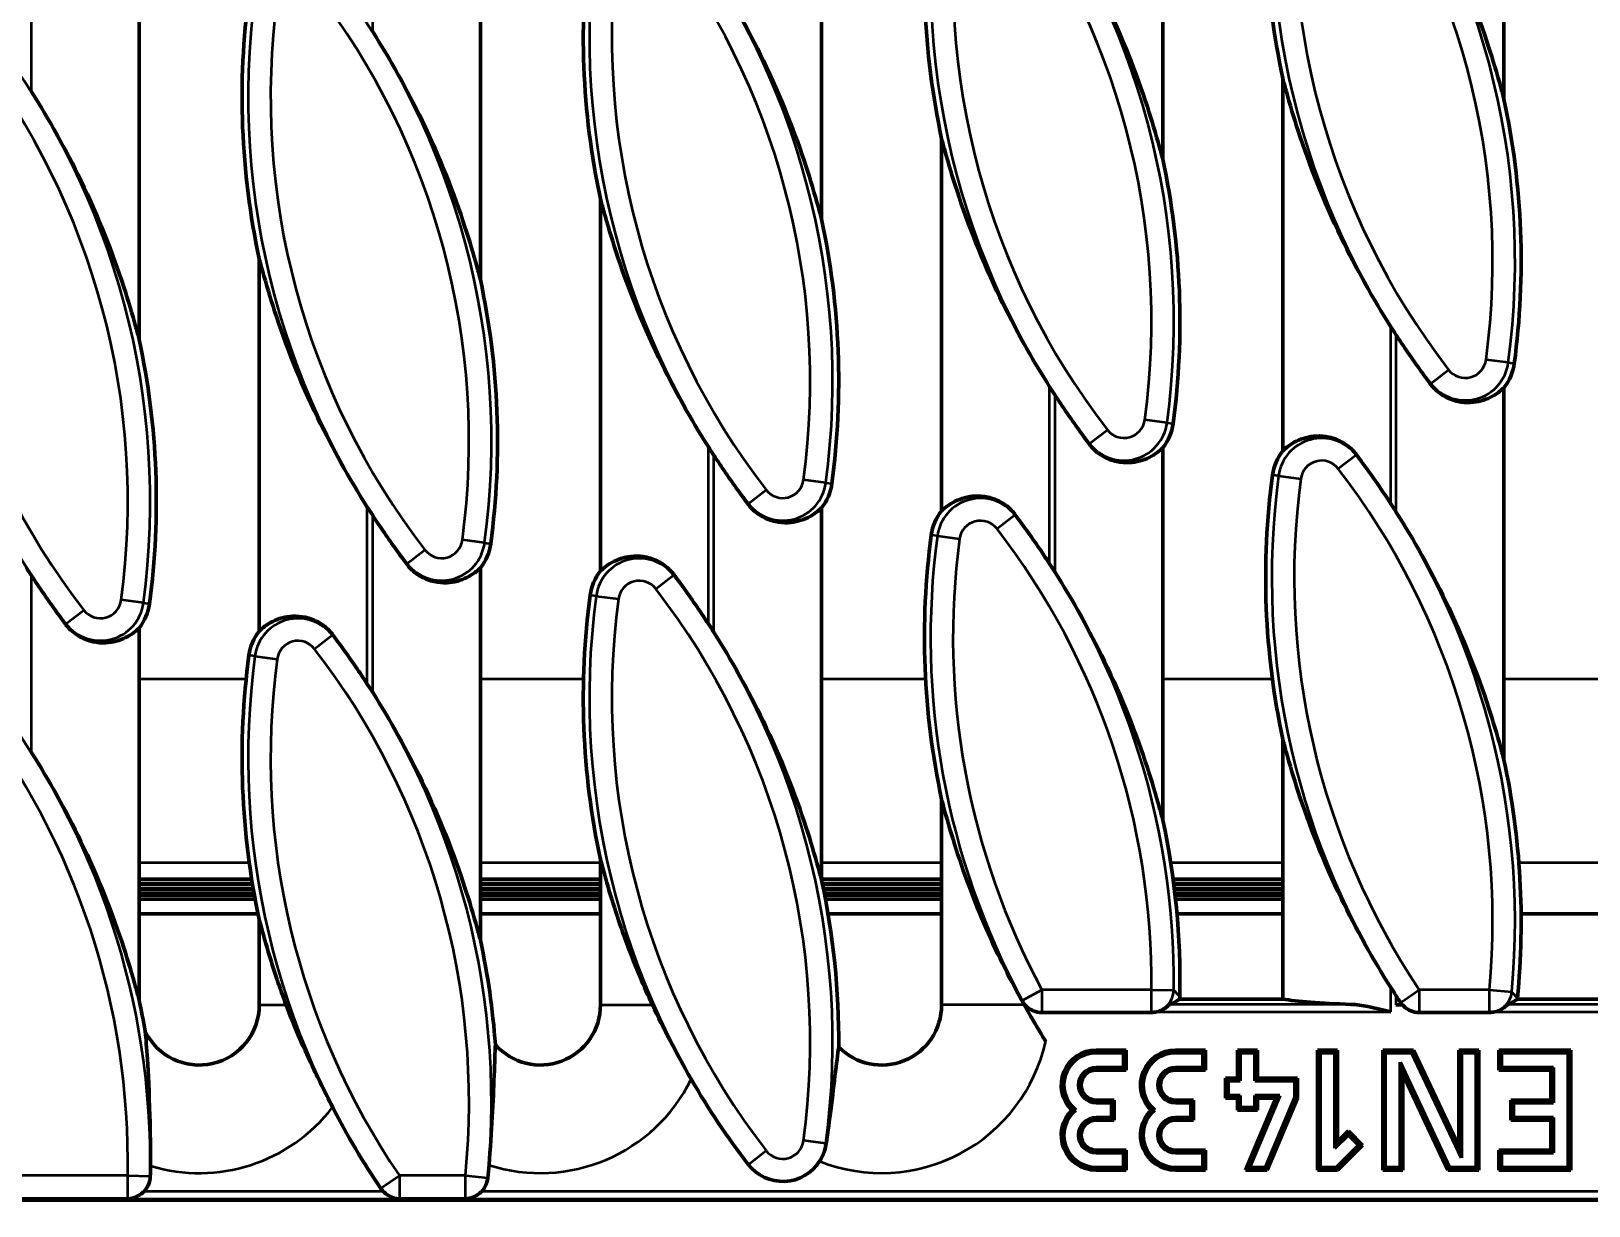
# Model space of a CAD drawing. Header units: millimetres. Extents: x 0 to 1485, y 0 to 1050.
# Drawn here: x 744.8 to 848.6, y 445.1 to 523.3 of the extents above; entities that cross this region are included whole.
import ezdxf

# ---------------------------------------------------------------- set-up
doc = ezdxf.new("R2010")
doc.units = ezdxf.units.MM
doc.header["$LTSCALE"] = 2.5
for name, color, linetype, lineweight in [('Bemaßung (ISO)', 7, 'Continuous', 25), ('Sichtbar (ISO)', 7, 'Continuous', 50), ('Sichtbar schmal (ISO)', 7, 'Continuous', 35)]:
    doc.layers.add(name, color=color, linetype=linetype, lineweight=lineweight)
doc.styles.add('TXT 3_5', font='isocpeur.ttf')
doc.dimstyles.new('Anrin Standard (DIN)', dxfattribs={"dimscale": 2.5, "dimtxt": 3.5, "dimasz": 2.5, "dimexe": 2, "dimexo": 0, "dimgap": 0.8, "dimtad": 1, "dimrnd": 1e-08, "dimtxsty": 'TXT 3_5', "dimcen": 0.09, "dimdle": 10, "dimclrd": 256, "dimclre": 256, "dimclrt": 256, "dimadec": 0, "dimazin": 2, "dimtfac": 0.714286, "dimtmove": 0, "dimatfit": 3, "dimfxl": 1, "dimtolj": 1, "dimlwd": -1, "dimlwe": -1, "dimarcsym": 0})

# ---------------------------------------------------------------- blocks, each defined once
blk = doc.blocks.new('*D26')
at = {"layer": 'Bemaßung (ISO)', "transparency": 16777216}
for p, q in [((642.4, 507.45), (642.4, 407.45)), ((1142.4, 507.45), (1142.4, 407.45)), ((648.65, 412.45), (1136.15, 412.45))]:
    blk.add_line(p, q, dxfattribs=at)
for points in [[(648.65, 413.5), (648.65, 411.41), (642.4, 412.45)], [(1136.15, 413.5), (1136.15, 411.41), (1142.4, 412.45)]]:
    blk.add_solid(points, dxfattribs=at)
at = {"layer": 'Defpoints', "color": 0, "transparency": 16777216}
for p in [(642.4, 507.45), (1142.4, 507.45), (1142.4, 412.45)]:
    blk.add_point(p, dxfattribs=at)
at = {"layer": 'Bemaßung (ISO)', "transparency": 16777216, "insert": (884.09, 423.2), "char_height": 8.75, "attachment_point": 1, "style": 'TXT 3_5'}
blk.add_mtext('\\A1;500', dxfattribs=at)

msp = doc.modelspace()

# ---------------------------------------------------------------- linework, layer by layer
at = {"layer": 'Sichtbar (ISO)'}
for p, q in [((842.95, 543.554), (842.95, 518.771)), ((820.223, 539.554), (820.223, 514.771)), ((797.496, 535.554), (797.496, 510.771)), ((774.769, 531.554), (774.769, 506.771)), ((752.041, 527.554), (752.041, 502.771)), ((828.223, 495.355), (828.223, 520.139)), ((805.496, 491.355), (805.496, 516.139)), ((782.769, 487.355), (782.769, 512.139)), ((760.041, 483.355), (760.041, 508.139)), ((842.95, 499.554), (842.95, 474.771)), ((820.223, 495.554), (820.223, 470.771)), ((797.496, 491.554), (797.496, 466.771)), ((774.769, 487.554), (774.769, 462.771)), ((752.041, 483.554), (752.041, 458.771)), ((828.223, 458.848), (828.223, 476.139)), ((805.496, 458.455), (805.496, 472.139)), ((782.769, 458.455), (782.769, 468.139)), ((752.041, 466.823), (759.539, 466.823)), ((759.584, 466.542), (752.041, 466.542)), ((752.041, 466.474), (759.596, 466.474)), ((759.643, 466.193), (752.041, 466.193)), ((752.041, 466.126), (759.655, 466.126)), ((774.769, 466.823), (782.769, 466.823)), ((782.769, 466.542), (774.769, 466.542)), ((774.769, 466.474), (782.769, 466.474)), ((782.769, 466.193), (774.769, 466.193)), ((774.769, 466.126), (782.769, 466.126)), ((797.496, 466.823), (805.496, 466.823)), ((805.496, 466.542), (797.545, 466.542)), ((797.559, 466.474), (805.496, 466.474)), ((805.496, 466.193), (797.617, 466.193)), ((797.63, 466.126), (805.496, 466.126)), ((820.912, 466.823), (828.223, 466.823)), ((828.223, 466.542), (820.949, 466.542)), ((820.957, 466.474), (828.223, 466.474)), ((828.223, 466.193), (820.992, 466.193)), ((821, 466.126), (828.223, 466.126)), ((759.705, 465.845), (752.041, 465.845)), ((752.041, 465.777), (759.717, 465.777)), ((759.769, 465.496), (752.041, 465.496)), ((782.769, 465.845), (774.769, 465.845)), ((774.769, 465.777), (782.769, 465.777)), ((782.769, 465.496), (774.769, 465.496)), ((805.496, 465.845), (797.686, 465.845)), ((797.699, 465.777), (805.496, 465.777)), ((805.496, 465.496), (797.753, 465.496)), ((828.223, 465.845), (821.033, 465.845)), ((821.041, 465.777), (828.223, 465.777)), ((828.223, 465.496), (821.072, 465.496)), ((759.961, 464.519), (752.041, 464.519)), ((760.041, 458.455), (760.041, 464.139)), ((782.769, 464.519), (774.769, 464.519)), ((805.496, 464.519), (797.927, 464.519)), ((828.223, 464.519), (821.168, 464.519)), ((850.95, 464.519), (844.093, 464.519)), ((828.223, 458.848), (821.345, 458.848)), ((850.95, 458.848), (843.835, 458.848)), ((812.169, 457.955), (819.477, 457.955)), ((835.757, 458.455), (836.192, 458.455)), ((837.307, 457.955), (841.998, 457.955)), ((815.792, 455.455), (817.792, 455.455)), ((815.792, 455.278), (817.616, 455.278)), ((817.792, 455.455), (817.616, 455.278)), ((817.616, 455.278), (817.616, 454.298)), ((817.792, 455.455), (817.792, 454.121)), ((821.072, 455.455), (823.072, 455.455)), ((821.072, 455.278), (822.896, 455.278)), ((823.072, 455.455), (822.896, 455.278)), ((822.896, 455.278), (822.896, 454.298)), ((823.072, 455.455), (823.072, 454.121)), ((825.205, 455.455), (825.382, 455.278)), ((825.205, 453.588), (825.205, 455.455)), ((825.205, 455.455), (826.539, 455.455)), ((825.382, 453.412), (825.382, 455.278)), ((825.382, 455.278), (826.362, 455.278)), ((826.539, 455.455), (826.362, 455.278)), ((826.362, 455.278), (826.362, 453.412)), ((826.539, 455.455), (826.539, 453.588)), ((830.539, 455.455), (830.715, 455.278)), ((830.539, 447.455), (830.539, 455.455)), ((830.539, 455.455), (831.872, 455.455)), ((830.715, 447.631), (830.715, 455.278)), ((830.715, 455.278), (831.696, 455.278)), ((831.872, 455.455), (831.696, 455.278)), ((831.696, 455.278), (831.696, 448.915)), ((831.872, 455.455), (831.872, 449.34)), ((834.872, 455.455), (835.048, 455.278)), ((834.872, 447.455), (834.872, 455.455)), ((834.872, 455.455), (836.925, 455.455)), ((835.048, 447.631), (835.048, 455.278)), ((835.048, 455.278), (836.814, 455.278)), ((839.33, 447.631), (836.029, 454.643)), ((836.205, 453.855), (836.029, 454.643)), ((836.029, 454.643), (836.029, 447.631)), ((836.925, 455.455), (836.814, 455.278)), ((836.814, 455.278), (840.115, 448.266)), ((836.925, 455.455), (839.938, 449.055)), ((839.938, 455.455), (840.115, 455.278)), ((839.938, 449.055), (839.938, 455.455)), ((839.938, 455.455), (841.272, 455.455)), ((840.115, 448.266), (840.115, 455.278)), ((840.115, 455.278), (841.095, 455.278)), ((841.272, 455.455), (841.095, 455.278)), ((841.095, 455.278), (841.095, 447.631)), ((841.272, 455.455), (841.272, 447.455)), ((842.605, 455.455), (842.781, 455.278)), ((842.605, 454.121), (842.605, 455.455)), ((842.605, 455.455), (847.405, 455.455)), ((842.781, 454.298), (842.781, 455.278)), ((842.781, 455.278), (847.229, 455.278)), ((847.405, 455.455), (847.229, 455.278)), ((847.229, 455.278), (847.229, 447.631)), ((847.405, 455.455), (847.405, 447.455)), ((817.616, 454.298), (815.792, 454.298)), ((817.792, 454.121), (815.792, 454.121)), ((817.792, 454.121), (817.616, 454.298)), ((822.896, 454.298), (821.072, 454.298)), ((823.072, 454.121), (821.072, 454.121)), ((823.072, 454.121), (822.896, 454.298)), ((824.405, 453.588), (824.582, 453.412)), ((824.405, 452.255), (824.405, 453.588)), ((824.405, 453.588), (825.205, 453.588)), ((825.205, 453.588), (825.382, 453.412)), ((826.539, 453.588), (826.362, 453.412)), ((826.539, 453.588), (829.205, 453.588)), ((829.205, 453.588), (829.029, 453.412)), ((829.205, 453.588), (829.205, 452.255)), ((839.218, 447.455), (836.205, 453.855)), ((836.205, 453.855), (836.205, 447.455)), ((842.605, 454.121), (842.781, 454.298)), ((846.072, 454.121), (842.605, 454.121)), ((846.248, 454.298), (842.781, 454.298)), ((846.072, 454.121), (846.248, 454.298)), ((846.072, 452.121), (846.072, 454.121)), ((846.248, 451.945), (846.248, 454.298)), ((824.405, 452.255), (824.582, 452.431)), ((824.582, 452.431), (824.582, 453.412)), ((824.582, 453.412), (825.382, 453.412)), ((825.382, 452.431), (824.582, 452.431)), ((825.205, 452.255), (825.382, 452.431)), ((825.382, 451.631), (825.382, 452.431)), ((826.004, 447.631), (828.024, 452.431)), ((826.362, 453.412), (829.029, 453.412)), ((828.024, 452.431), (826.362, 452.431)), ((826.539, 452.255), (826.362, 452.431)), ((826.362, 452.431), (826.362, 451.631)), ((827.759, 452.255), (828.024, 452.431)), ((829.029, 453.412), (829.029, 452.29)), ((814.159, 451.455), (814.423, 451.455)), ((815.792, 452.121), (816.992, 452.121)), ((815.792, 451.945), (816.816, 451.945)), ((816.992, 452.121), (816.816, 451.945)), ((816.816, 451.945), (816.816, 450.964)), ((816.992, 452.121), (816.992, 450.788)), ((819.439, 451.455), (819.703, 451.455)), ((821.072, 452.121), (822.272, 452.121)), ((821.072, 451.945), (822.096, 451.945)), ((822.272, 452.121), (822.096, 451.945)), ((822.096, 451.945), (822.096, 450.964)), ((822.272, 452.121), (822.272, 450.788)), ((825.205, 452.255), (824.405, 452.255)), ((825.205, 451.455), (825.205, 452.255)), ((825.205, 451.455), (825.382, 451.631)), ((826.539, 451.455), (825.205, 451.455)), ((826.362, 451.631), (825.382, 451.631)), ((825.739, 447.455), (827.759, 452.255)), ((826.539, 451.455), (826.362, 451.631)), ((827.759, 452.255), (826.539, 452.255)), ((826.539, 452.255), (826.539, 451.455)), ((829.029, 452.29), (827.068, 447.631)), ((829.205, 452.255), (827.185, 447.455)), ((829.205, 452.255), (829.029, 452.29)), ((843.405, 452.121), (843.581, 451.945)), ((843.405, 450.788), (843.405, 452.121)), ((843.405, 452.121), (846.072, 452.121)), ((843.581, 450.964), (843.581, 451.945)), ((843.581, 451.945), (846.248, 451.945)), ((846.072, 452.121), (846.248, 451.945)), ((816.816, 450.964), (815.792, 450.964)), ((816.992, 450.788), (815.792, 450.788)), ((816.992, 450.788), (816.816, 450.964)), ((822.096, 450.964), (821.072, 450.964)), ((822.272, 450.788), (821.072, 450.788)), ((822.272, 450.788), (822.096, 450.964)), ((843.405, 450.788), (843.581, 450.964)), ((846.072, 450.788), (843.405, 450.788)), ((846.248, 450.964), (843.581, 450.964)), ((846.072, 450.788), (846.248, 450.964)), ((846.072, 448.788), (846.072, 450.788)), ((846.248, 448.612), (846.248, 450.964)), ((831.696, 448.915), (832.596, 449.815)), ((831.872, 449.34), (831.696, 448.915)), ((831.872, 449.34), (832.596, 450.064)), ((832.596, 450.064), (832.596, 449.815)), ((832.596, 450.064), (833.539, 449.121)), ((832.596, 449.815), (833.289, 449.121)), ((815.792, 448.788), (817.792, 448.788)), ((815.792, 448.612), (817.616, 448.612)), ((817.792, 448.788), (817.616, 448.612)), ((817.616, 448.612), (817.616, 447.631)), ((817.792, 448.788), (817.792, 447.455)), ((821.072, 448.788), (823.072, 448.788)), ((821.072, 448.612), (822.896, 448.612)), ((823.072, 448.788), (822.896, 448.612)), ((822.896, 448.612), (822.896, 447.631)), ((823.072, 448.788), (823.072, 447.455)), ((833.289, 449.121), (831.799, 447.631)), ((833.539, 449.121), (831.872, 447.455)), ((833.539, 449.121), (833.289, 449.121)), ((839.938, 449.055), (840.115, 448.266)), ((842.605, 448.788), (842.781, 448.612)), ((842.605, 447.455), (842.605, 448.788)), ((842.605, 448.788), (846.072, 448.788)), ((842.781, 447.631), (842.781, 448.612)), ((842.781, 448.612), (846.248, 448.612)), ((846.072, 448.788), (846.248, 448.612)), ((817.616, 447.631), (815.792, 447.631)), ((817.792, 447.455), (815.792, 447.455)), ((817.792, 447.455), (817.616, 447.631)), ((822.896, 447.631), (821.072, 447.631)), ((823.072, 447.455), (821.072, 447.455)), ((823.072, 447.455), (822.896, 447.631)), ((825.739, 447.455), (826.004, 447.631)), ((827.185, 447.455), (825.739, 447.455)), ((827.068, 447.631), (826.004, 447.631)), ((827.185, 447.455), (827.068, 447.631)), ((830.539, 447.455), (830.715, 447.631)), ((831.872, 447.455), (830.539, 447.455)), ((831.799, 447.631), (830.715, 447.631)), ((831.872, 447.455), (831.799, 447.631)), ((834.872, 447.455), (835.048, 447.631)), ((836.205, 447.455), (834.872, 447.455)), ((836.029, 447.631), (835.048, 447.631)), ((836.205, 447.455), (836.029, 447.631)), ((839.218, 447.455), (839.33, 447.631)), ((841.272, 447.455), (839.218, 447.455)), ((841.095, 447.631), (839.33, 447.631)), ((841.272, 447.455), (841.095, 447.631)), ((842.605, 447.455), (842.781, 447.631)), ((847.405, 447.455), (842.605, 447.455)), ((847.229, 447.631), (842.781, 447.631)), ((847.405, 447.455), (847.229, 447.631)), ((393.166, 445.455), (891.644, 445.455))]:
    msp.add_line(p, q, dxfattribs=at)
for centre, radius, start, end in [((878.354, 530.914), 51.275, 172.3504, 192.13108), ((855.626, 526.914), 51.275, 172.3504, 192.13108), ((832.899, 522.914), 51.275, 172.3504, 192.13108), ((810.172, 518.914), 51.275, 172.3504, 192.13108), ((792.82, 507.995), 51.275, 352.3504, 12.13108), ((770.093, 503.995), 51.275, 352.3504, 12.13108), ((747.365, 499.995), 51.275, 352.3504, 12.13108), ((724.638, 495.995), 51.275, 352.3504, 12.13108), ((878.354, 530.914), 50.882, 212.45081, 213.15705), ((701.911, 491.995), 51.275, 352.3504, 12.13108), ((840.369, 501.609), 3.3, 321.48132, 352.3504), ((855.626, 526.914), 50.882, 212.45081, 213.15705), ((817.641, 497.609), 3.3, 321.48132, 352.3504), ((832.899, 522.914), 50.882, 212.45081, 213.15705), ((830.805, 493.3), 3.3, 141.48132, 172.3504), ((794.914, 493.609), 3.3, 321.48132, 352.3504), ((878.354, 486.914), 51.275, 172.3504, 192.13108), ((792.82, 463.995), 50.882, 32.45081, 33.15705), ((810.172, 518.914), 50.882, 212.45081, 213.15705), ((808.078, 489.3), 3.3, 141.48132, 172.3504), ((855.626, 482.914), 51.275, 172.3504, 192.13108), ((772.187, 489.609), 3.3, 321.48132, 352.3504), ((770.093, 459.995), 50.882, 32.45081, 33.15705), ((787.444, 514.914), 50.882, 212.45081, 213.15705), ((785.351, 485.3), 3.3, 141.48132, 172.3504), ((832.899, 478.914), 51.275, 172.3504, 192.13108), ((749.459, 485.609), 3.3, 321.48132, 352.3504), ((747.365, 455.995), 50.882, 32.45081, 33.15705), ((762.623, 481.3), 3.3, 141.48132, 172.3504), ((810.172, 474.914), 51.275, 172.3504, 192.13108), ((724.638, 451.995), 50.882, 32.45081, 33.15705), ((792.82, 463.995), 51.275, 354.30482, 12.13108), ((770.093, 459.995), 51.275, 358.91794, 12.13108), ((747.365, 455.995), 51.275, 359.61881, 12.13108), ((724.638, 451.995), 51.275, 4.26111, 12.13108), ((701.911, 447.995), 51.275, 9.79087, 12.13108), ((855.626, 482.914), 50.882, 208.36726, 211.89036), ((878.354, 486.914), 50.882, 212.45081, 213.15705), ((756.041, 458.455), 4, 205.78225, 0), ((778.769, 458.455), 4, 221.48052, 0), ((801.496, 458.455), 4, 224.43618, 0), ((815.792, 453.121), 2.333, 90, 225.58469), ((815.792, 453.121), 2.157, 90, 230.59479), ((821.072, 453.121), 2.333, 90, 225.58469), ((821.072, 453.121), 2.157, 90, 230.59479), ((832.899, 478.914), 50.882, 209.94981, 217.6496), ((815.792, 453.121), 1.176, 90, 270), ((815.792, 453.121), 1, 90, 270), ((821.072, 453.121), 1.176, 90, 270), ((821.072, 453.121), 1, 90, 270), ((810.172, 474.914), 50.882, 207.21708, 214.30378), ((815.792, 449.788), 2.333, 134.41531, 270), ((815.792, 449.788), 2.157, 129.40521, 270), ((821.072, 449.788), 2.333, 134.41531, 270), ((821.072, 449.788), 2.157, 129.40521, 270), ((815.792, 449.788), 1.176, 90, 270), ((815.792, 449.788), 1, 90, 270), ((821.072, 449.788), 1.176, 90, 270), ((821.072, 449.788), 1, 90, 270), ((701.911, 447.995), 50.882, 358.93825, 359.71573), ((724.638, 451.995), 50.882, 354.28834, 355.2669), ((794.914, 449.609), 2.906, 217.6496, 327.56378)]:
    msp.add_arc(centre, radius, start, end, dxfattribs=at)
msp.add_ellipse((835.417, 459.155), major_axis=(-8, 0), ratio=0.0874887, start_param=0.4528166, end_param=1.2313742, dxfattribs=at)
for points, knots in [([(835.757, 535.297), (836.937, 533.442), (838.078, 531.411), (840.236, 526.941), (841.2, 524.486), (842.206, 521.402), (842.487, 520.469), (842.812, 519.292), (842.882, 519.029), (842.95, 518.771)], [5.6103516, 5.6103516, 5.6103516, 5.6103516, 6.2568517, 6.2568517, 7.0090993, 7.0090993, 7.2966076, 7.2966076, 7.3803187, 7.3803187, 7.3803187, 7.3803187]), ([(813.029, 531.297), (814.209, 529.442), (815.351, 527.411), (817.509, 522.941), (818.472, 520.486), (819.479, 517.402), (819.76, 516.469), (820.084, 515.292), (820.155, 515.029), (820.223, 514.771)], [5.6103516, 5.6103516, 5.6103516, 5.6103516, 6.2568517, 6.2568517, 7.0090993, 7.0090993, 7.2966076, 7.2966076, 7.3803187, 7.3803187, 7.3803187, 7.3803187]), ([(790.302, 527.297), (791.482, 525.442), (792.624, 523.411), (794.782, 518.941), (795.745, 516.486), (796.752, 513.402), (797.032, 512.469), (797.357, 511.292), (797.428, 511.029), (797.496, 510.771)], [5.6103516, 5.6103516, 5.6103516, 5.6103516, 6.2568517, 6.2568517, 7.0090993, 7.0090993, 7.2966076, 7.2966076, 7.3803187, 7.3803187, 7.3803187, 7.3803187]), ([(767.575, 523.297), (768.755, 521.442), (769.896, 519.411), (772.054, 514.941), (773.018, 512.486), (774.024, 509.402), (774.305, 508.469), (774.63, 507.292), (774.701, 507.029), (774.769, 506.771)], [5.6103516, 5.6103516, 5.6103516, 5.6103516, 6.2568517, 6.2568517, 7.0090993, 7.0090993, 7.2966076, 7.2966076, 7.3803187, 7.3803187, 7.3803187, 7.3803187]), ([(835.417, 503.612), (834.237, 505.468), (833.095, 507.499), (830.938, 511.969), (829.974, 514.424), (828.967, 517.507), (828.687, 518.441), (828.362, 519.617), (828.291, 519.88), (828.223, 520.139)], [5.6103516, 5.6103516, 5.6103516, 5.6103516, 6.2568517, 6.2568517, 7.0090993, 7.0090993, 7.2966076, 7.2966076, 7.3803187, 7.3803187, 7.3803187, 7.3803187]), ([(744.848, 519.297), (746.028, 517.442), (747.169, 515.411), (749.327, 510.941), (750.291, 508.486), (751.297, 505.402), (751.578, 504.469), (751.902, 503.292), (751.973, 503.029), (752.041, 502.771)], [5.6103516, 5.6103516, 5.6103516, 5.6103516, 6.2568517, 6.2568517, 7.0090993, 7.0090993, 7.2966076, 7.2966076, 7.3803187, 7.3803187, 7.3803187, 7.3803187]), ([(812.69, 499.612), (811.51, 501.468), (810.368, 503.499), (808.21, 507.969), (807.247, 510.424), (806.24, 513.507), (805.959, 514.441), (805.635, 515.617), (805.564, 515.88), (805.496, 516.139)], [5.6103516, 5.6103516, 5.6103516, 5.6103516, 6.2568517, 6.2568517, 7.0090993, 7.0090993, 7.2966076, 7.2966076, 7.3803187, 7.3803187, 7.3803187, 7.3803187]), ([(789.962, 495.612), (788.782, 497.468), (787.641, 499.499), (785.483, 503.969), (784.519, 506.424), (783.513, 509.507), (783.232, 510.441), (782.908, 511.617), (782.837, 511.88), (782.769, 512.139)], [5.6103516, 5.6103516, 5.6103516, 5.6103516, 6.2568517, 6.2568517, 7.0090993, 7.0090993, 7.2966076, 7.2966076, 7.3803187, 7.3803187, 7.3803187, 7.3803187]), ([(767.235, 491.612), (766.055, 493.468), (764.914, 495.499), (762.756, 499.969), (761.792, 502.424), (760.786, 505.507), (760.505, 506.441), (760.18, 507.617), (760.109, 507.88), (760.041, 508.139)], [5.6103516, 5.6103516, 5.6103516, 5.6103516, 6.2568517, 6.2568517, 7.0090993, 7.0090993, 7.2966076, 7.2966076, 7.3803187, 7.3803187, 7.3803187, 7.3803187]), ([(838.044, 499.816), (837.815, 500.123), (837.59, 500.43), (836.825, 501.492), (836.284, 502.278), (835.757, 503.085)], [1.26948341, 1.26948341, 1.26948341, 1.26948341, 1.38189288, 1.38189288, 1.66495593, 1.66495593, 1.66495593, 1.66495593]), ([(815.317, 495.816), (815.088, 496.123), (814.863, 496.43), (814.098, 497.492), (813.557, 498.278), (813.029, 499.085)], [1.26948341, 1.26948341, 1.26948341, 1.26948341, 1.38189288, 1.38189288, 1.66495593, 1.66495593, 1.66495593, 1.66495593]), ([(842.95, 499.554), (842.838, 499.445), (842.714, 499.339), (842.257, 499.002), (841.874, 498.802), (840.98, 498.562), (840.471, 498.514), (839.575, 498.709), (839.241, 498.832), (838.619, 499.204), (838.333, 499.454), (838.088, 499.758), (838.066, 499.787), (838.044, 499.816)], [1.26254133, 1.26254133, 1.26254133, 1.26254133, 1.35158407, 1.35158407, 1.56210439, 1.56210439, 1.77262471, 1.77262471, 1.88114821, 1.88114821, 1.9896717, 1.9896717, 2.0005996, 2.0005996, 2.0005996, 2.0005996]), ([(828.223, 495.355), (828.336, 495.464), (828.46, 495.571), (828.916, 495.907), (829.299, 496.107), (830.194, 496.347), (830.703, 496.396), (831.599, 496.2), (831.933, 496.077), (832.554, 495.706), (832.84, 495.456), (833.085, 495.151), (833.108, 495.123), (833.129, 495.093)], [1.26254133, 1.26254133, 1.26254133, 1.26254133, 1.35158407, 1.35158407, 1.56210439, 1.56210439, 1.77262471, 1.77262471, 1.88114821, 1.88114821, 1.9896717, 1.9896717, 2.0005996, 2.0005996, 2.0005996, 2.0005996]), ([(792.59, 491.816), (792.36, 492.123), (792.136, 492.43), (791.371, 493.492), (790.83, 494.278), (790.302, 495.085)], [1.26948341, 1.26948341, 1.26948341, 1.26948341, 1.38189288, 1.38189288, 1.66495593, 1.66495593, 1.66495593, 1.66495593]), ([(820.223, 495.554), (820.111, 495.445), (819.987, 495.339), (819.53, 495.002), (819.147, 494.802), (818.253, 494.562), (817.744, 494.514), (816.848, 494.709), (816.513, 494.832), (815.892, 495.204), (815.606, 495.454), (815.361, 495.758), (815.339, 495.787), (815.317, 495.816)], [1.26254133, 1.26254133, 1.26254133, 1.26254133, 1.35158407, 1.35158407, 1.56210439, 1.56210439, 1.77262471, 1.77262471, 1.88114821, 1.88114821, 1.9896717, 1.9896717, 2.0005996, 2.0005996, 2.0005996, 2.0005996]), ([(833.129, 495.093), (833.404, 494.725), (833.673, 494.357), (834.435, 493.292), (834.932, 492.567), (835.417, 491.824)], [1.26984556, 1.26984556, 1.26984556, 1.26984556, 1.40395852, 1.40395852, 1.66501418, 1.66501418, 1.66501418, 1.66501418]), ([(797.496, 491.554), (797.383, 491.445), (797.259, 491.339), (796.803, 491.002), (796.42, 490.802), (795.525, 490.562), (795.016, 490.514), (794.121, 490.709), (793.786, 490.832), (793.165, 491.204), (792.879, 491.454), (792.634, 491.758), (792.612, 491.787), (792.59, 491.816)], [1.26254133, 1.26254133, 1.26254133, 1.26254133, 1.35158407, 1.35158407, 1.56210439, 1.56210439, 1.77262471, 1.77262471, 1.88114821, 1.88114821, 1.9896717, 1.9896717, 2.0005996, 2.0005996, 2.0005996, 2.0005996]), ([(805.496, 491.355), (805.608, 491.464), (805.732, 491.571), (806.189, 491.907), (806.572, 492.107), (807.466, 492.347), (807.975, 492.396), (808.871, 492.2), (809.206, 492.077), (809.827, 491.706), (810.113, 491.456), (810.358, 491.151), (810.38, 491.123), (810.402, 491.093)], [1.26254133, 1.26254133, 1.26254133, 1.26254133, 1.35158407, 1.35158407, 1.56210439, 1.56210439, 1.77262471, 1.77262471, 1.88114821, 1.88114821, 1.9896717, 1.9896717, 2.0005996, 2.0005996, 2.0005996, 2.0005996]), ([(769.862, 487.816), (769.633, 488.123), (769.408, 488.43), (768.643, 489.492), (768.102, 490.278), (767.575, 491.085)], [1.26948341, 1.26948341, 1.26948341, 1.26948341, 1.38189288, 1.38189288, 1.66495593, 1.66495593, 1.66495593, 1.66495593]), ([(810.402, 491.093), (810.999, 490.294), (811.579, 489.478), (812.306, 488.407), (812.498, 488.118), (812.69, 487.824)], [1.27448474, 1.27448474, 1.27448474, 1.27448474, 1.56019182, 1.56019182, 1.66317732, 1.66317732, 1.66317732, 1.66317732]), ([(835.757, 491.297), (836.937, 489.442), (838.078, 487.411), (840.236, 482.941), (841.2, 480.486), (842.206, 477.402), (842.487, 476.469), (842.812, 475.292), (842.882, 475.029), (842.95, 474.771)], [5.6103516, 5.6103516, 5.6103516, 5.6103516, 6.2568517, 6.2568517, 7.0090993, 7.0090993, 7.2966076, 7.2966076, 7.3803187, 7.3803187, 7.3803187, 7.3803187]), ([(774.769, 487.554), (774.656, 487.445), (774.532, 487.339), (774.076, 487.002), (773.693, 486.802), (772.798, 486.562), (772.289, 486.514), (771.393, 486.709), (771.059, 486.832), (770.437, 487.204), (770.151, 487.454), (769.906, 487.758), (769.884, 487.787), (769.862, 487.816)], [1.26254133, 1.26254133, 1.26254133, 1.26254133, 1.35158407, 1.35158407, 1.56210439, 1.56210439, 1.77262471, 1.77262471, 1.88114821, 1.88114821, 1.9896717, 1.9896717, 2.0005996, 2.0005996, 2.0005996, 2.0005996]), ([(782.769, 487.355), (782.881, 487.464), (783.005, 487.571), (783.462, 487.907), (783.845, 488.107), (784.739, 488.347), (785.248, 488.396), (786.144, 488.2), (786.478, 488.077), (787.1, 487.706), (787.386, 487.456), (787.631, 487.151), (787.653, 487.123), (787.675, 487.093)], [1.26254133, 1.26254133, 1.26254133, 1.26254133, 1.35158407, 1.35158407, 1.56210439, 1.56210439, 1.77262471, 1.77262471, 1.88114821, 1.88114821, 1.9896717, 1.9896717, 2.0005996, 2.0005996, 2.0005996, 2.0005996]), ([(747.135, 483.816), (746.906, 484.123), (746.681, 484.43), (745.916, 485.492), (745.375, 486.278), (744.848, 487.085)], [1.26948341, 1.26948341, 1.26948341, 1.26948341, 1.38189288, 1.38189288, 1.66495593, 1.66495593, 1.66495593, 1.66495593]), ([(787.675, 487.093), (788.272, 486.294), (788.852, 485.478), (789.578, 484.407), (789.771, 484.118), (789.962, 483.824)], [1.27448474, 1.27448474, 1.27448474, 1.27448474, 1.56019182, 1.56019182, 1.66317732, 1.66317732, 1.66317732, 1.66317732]), ([(813.029, 487.297), (814.209, 485.442), (815.351, 483.411), (817.509, 478.941), (818.472, 476.486), (819.479, 473.402), (819.76, 472.469), (820.084, 471.292), (820.155, 471.029), (820.223, 470.771)], [5.6103516, 5.6103516, 5.6103516, 5.6103516, 6.2568517, 6.2568517, 7.0090993, 7.0090993, 7.2966076, 7.2966076, 7.3803187, 7.3803187, 7.3803187, 7.3803187]), ([(752.041, 483.554), (751.929, 483.445), (751.805, 483.339), (751.348, 483.002), (750.965, 482.802), (750.071, 482.562), (749.562, 482.514), (748.666, 482.709), (748.332, 482.832), (747.71, 483.204), (747.424, 483.454), (747.179, 483.758), (747.157, 483.787), (747.135, 483.816)], [1.26254133, 1.26254133, 1.26254133, 1.26254133, 1.35158407, 1.35158407, 1.56210439, 1.56210439, 1.77262471, 1.77262471, 1.88114821, 1.88114821, 1.9896717, 1.9896717, 2.0005996, 2.0005996, 2.0005996, 2.0005996]), ([(760.041, 483.355), (760.154, 483.464), (760.278, 483.571), (760.734, 483.907), (761.117, 484.107), (762.012, 484.347), (762.521, 484.396), (763.417, 484.2), (763.751, 484.077), (764.373, 483.706), (764.659, 483.456), (764.904, 483.151), (764.926, 483.123), (764.948, 483.093)], [1.26254133, 1.26254133, 1.26254133, 1.26254133, 1.35158407, 1.35158407, 1.56210439, 1.56210439, 1.77262471, 1.77262471, 1.88114821, 1.88114821, 1.9896717, 1.9896717, 2.0005996, 2.0005996, 2.0005996, 2.0005996]), ([(764.948, 483.093), (765.545, 482.294), (766.125, 481.478), (766.851, 480.407), (767.043, 480.118), (767.235, 479.824)], [1.27448474, 1.27448474, 1.27448474, 1.27448474, 1.56019182, 1.56019182, 1.66317732, 1.66317732, 1.66317732, 1.66317732]), ([(790.302, 483.297), (791.482, 481.442), (792.624, 479.411), (794.782, 474.941), (795.745, 472.486), (796.752, 469.402), (797.032, 468.469), (797.357, 467.292), (797.428, 467.029), (797.496, 466.771)], [5.6103516, 5.6103516, 5.6103516, 5.6103516, 6.2568517, 6.2568517, 7.0090993, 7.0090993, 7.2966076, 7.2966076, 7.3803187, 7.3803187, 7.3803187, 7.3803187]), ([(767.575, 479.297), (768.755, 477.442), (769.896, 475.411), (772.054, 470.941), (773.018, 468.486), (774.024, 465.402), (774.305, 464.469), (774.63, 463.292), (774.701, 463.029), (774.769, 462.771)], [5.6103516, 5.6103516, 5.6103516, 5.6103516, 6.2568517, 6.2568517, 7.0090993, 7.0090993, 7.2966076, 7.2966076, 7.3803187, 7.3803187, 7.3803187, 7.3803187]), ([(744.848, 475.297), (746.028, 473.442), (747.169, 471.411), (749.327, 466.941), (750.291, 464.486), (751.297, 461.402), (751.578, 460.469), (751.902, 459.292), (751.973, 459.029), (752.041, 458.771)], [5.6103516, 5.6103516, 5.6103516, 5.6103516, 6.2568517, 6.2568517, 7.0090993, 7.0090993, 7.2966076, 7.2966076, 7.3803187, 7.3803187, 7.3803187, 7.3803187]), ([(835.417, 459.612), (834.237, 461.468), (833.095, 463.499), (830.938, 467.969), (829.974, 470.424), (828.967, 473.507), (828.687, 474.441), (828.362, 475.617), (828.291, 475.88), (828.223, 476.139)], [5.6103516, 5.6103516, 5.6103516, 5.6103516, 6.2568517, 6.2568517, 7.0090993, 7.0090993, 7.2966076, 7.2966076, 7.3803187, 7.3803187, 7.3803187, 7.3803187]), ([(810.991, 458.455), (810.529, 459.279), (810.097, 460.098), (808.852, 462.594), (808.027, 464.474), (806.619, 468.237), (806.036, 470.124), (805.558, 471.904), (805.527, 472.02), (805.496, 472.139)], [1.1995862, 1.1995862, 1.1995862, 1.1995862, 1.4712236, 1.4712236, 2.0498175, 2.0498175, 2.6284114, 2.6284114, 2.6680591, 2.6680591, 2.6680591, 2.6680591]), ([(786.223, 458.455), (785.931, 459.088), (785.657, 459.712), (784.834, 461.678), (784.274, 463.175), (783.547, 465.402), (783.323, 466.14), (782.995, 467.294), (782.878, 467.724), (782.769, 468.139)], [1.1023197, 1.1023197, 1.1023197, 1.1023197, 1.3067443, 1.3067443, 1.7644454, 1.7644454, 1.993296, 1.993296, 2.134279, 2.134279, 2.134279, 2.134279]), ([(761.832, 458.455), (761.413, 459.58), (761.044, 460.683), (760.506, 462.445), (760.283, 463.229), (760.068, 464.039), (760.054, 464.089), (760.041, 464.139)], [1.06682695, 1.06682695, 1.06682695, 1.06682695, 1.4210764, 1.4210764, 1.66411273, 1.66411273, 1.68009922, 1.68009922, 1.68009922, 1.68009922]), ([(812.169, 457.955), (811.974, 457.955), (811.781, 457.993), (811.443, 458.132), (811.297, 458.224), (811.042, 458.453), (810.936, 458.588), (810.854, 458.739)], [0, 0, 0, 0, 0.05849596, 0.05849596, 0.10983155, 0.10983155, 0.16120072, 0.16120072, 0.16120072, 0.16120072]), ([(821.345, 458.848), (821.263, 458.784), (821.164, 458.719), (820.951, 458.603), (820.835, 458.548), (820.7, 458.495)], [0.10079634, 0.10079634, 0.10079634, 0.10079634, 0.32227481, 0.32227481, 0.50529439, 0.50529439, 0.50529439, 0.50529439]), ([(843.835, 458.848), (843.743, 458.77), (843.624, 458.691), (843.402, 458.575), (843.315, 458.535), (843.217, 458.495)], [0.03323691, 0.03323691, 0.03323691, 0.03323691, 0.30153158, 0.30153158, 0.43816029, 0.43816029, 0.43816029, 0.43816029]), ([(764.924, 451.643), (764.381, 452.698), (763.92, 453.646), (763.232, 455.111), (762.94, 455.755), (762.333, 457.165), (762.067, 457.821), (761.832, 458.455)], [-0.64931625, -0.64931625, -0.64931625, -0.64931625, -0.42027942, -0.42027942, -0.21300095, -0.21300095, 0, 0, 0, 0]), ([(788.812, 453.512), (788.295, 454.41), (787.831, 455.254), (786.984, 456.867), (786.585, 457.672), (786.223, 458.455)], [-0.50153279, -0.50153279, -0.50153279, -0.50153279, -0.26505984, -0.26505984, 0, 0, 0, 0]), ([(819.829, 457.997), (819.96, 458.028), (820.079, 458.075), (820.28, 458.179), (820.36, 458.231), (820.481, 458.32), (820.528, 458.359), (820.612, 458.428), (820.643, 458.456), (820.68, 458.484), (820.691, 458.491), (820.7, 458.495)], [-0.10200151, -0.10200151, -0.10200151, -0.10200151, -0.07391118, -0.07391118, -0.0494095, -0.0494095, -0.03083819, -0.03083819, -0.01164178, -0.01164178, -0.00037031, -0.00037031, -0.00037031, -0.00037031]), ([(832.753, 458.495), (833.116, 458.482), (833.535, 458.42), (834.368, 458.258), (834.939, 458.116), (835.417, 457.997)], [0.55424501, 0.55424501, 0.55424501, 0.55424501, 0.66576242, 0.66576242, 0.81349865, 0.81349865, 0.81349865, 0.81349865]), ([(837.307, 457.955), (837.112, 457.955), (836.919, 457.993), (836.603, 458.123), (836.476, 458.199), (836.301, 458.342), (836.244, 458.396), (836.192, 458.455)], [0, 0, 0, 0, 0.05847026, 0.05847026, 0.10270671, 0.10270671, 0.12626298, 0.12626298, 0.12626298, 0.12626298]), ([(842.35, 457.997), (842.485, 458.029), (842.608, 458.079), (842.809, 458.185), (842.887, 458.236), (843.005, 458.324), (843.051, 458.361), (843.132, 458.43), (843.163, 458.457), (843.199, 458.485), (843.209, 458.492), (843.217, 458.495)], [-0.10168037, -0.10168037, -0.10168037, -0.10168037, -0.07271037, -0.07271037, -0.04866102, -0.04866102, -0.03037097, -0.03037097, -0.01134189, -0.01134189, -0.0003698, -0.0003698, -0.0003698, -0.0003698]), ([(752.44, 456.715), (752.497, 456.196), (752.543, 455.596), (752.646, 453.917), (752.712, 452.666), (752.784, 449.997), (752.798, 448.88), (752.792, 447.743)], [-1.2720715, -1.2720715, -1.2720715, -1.2720715, -0.8535903, -0.8535903, -0.3411502, -0.3411502, 0, 0, 0, 0]), ([(775.772, 455.805), (775.747, 455.323), (775.722, 454.64), (775.656, 452.924), (775.618, 451.999), (775.509, 449.973), (775.437, 448.892), (775.346, 447.797)], [-0.99778986, -0.99778986, -0.99778986, -0.99778986, -0.6522399, -0.6522399, -0.32969222, -0.32969222, 0, 0, 0, 0]), ([(798.64, 455.654), (798.569, 455.192), (798.49, 454.544), (798.297, 452.94), (798.19, 452.048), (797.984, 450.482), (797.897, 449.857), (797.803, 449.221)], [-0.96348547, -0.96348547, -0.96348547, -0.96348547, -0.63791336, -0.63791336, -0.32489411, -0.32489411, -0.12878762, -0.12878762, -0.12878762, -0.12878762]), ([(797.803, 449.221), (797.779, 449.063), (797.743, 448.906), (797.616, 448.506), (797.506, 448.27), (797.367, 448.05)], [-0.12662622, -0.12662622, -0.12662622, -0.12662622, -0.07797234, -0.07797234, 0, 0, 0, 0]), ([(752.784, 447.053), (752.78, 446.857), (752.739, 446.664), (752.59, 446.321), (752.491, 446.172), (752.368, 446.044)], [0, 0, 0, 0, 0.05872558, 0.05872558, 0.11205513, 0.11205513, 0.11205513, 0.11205513]), ([(775.267, 446.932), (775.248, 446.737), (775.191, 446.548), (775.034, 446.254), (774.953, 446.143), (774.858, 446.044)], [0, 0, 0, 0, 0.058669393, 0.058669393, 0.099898614, 0.099898614, 0.099898614, 0.099898614]), ([(751.329, 445.546), (751.331, 445.546), (751.333, 445.546), (751.471, 445.554), (751.608, 445.582), (751.878, 445.68), (752.005, 445.748), (752.213, 445.896), (752.296, 445.969), (752.368, 446.044)], [-0.10535023, -0.10535023, -0.10535023, -0.10535023, -0.10488713, -0.10488713, -0.0685191, -0.0685191, -0.03124164, -0.03124164, -0.00004146, -0.00004146, -0.00004146, -0.00004146]), ([(768.298, 446.044), (768.369, 445.97), (768.452, 445.897), (768.669, 445.745), (768.805, 445.673), (769.084, 445.579), (769.216, 445.554), (769.35, 445.546), (769.352, 445.546), (769.354, 445.546)], [-0.14022886, -0.14022886, -0.14022886, -0.14022886, -0.09881861, -0.09881861, -0.04598162, -0.04598162, 0, 0, 0.00061914, 0.00061914, 0.00061914, 0.00061914]), ([(773.817, 445.546), (773.818, 445.546), (773.82, 445.546), (773.959, 445.554), (774.096, 445.582), (774.368, 445.68), (774.495, 445.748), (774.703, 445.896), (774.786, 445.969), (774.858, 446.044)], [-0.10534811, -0.10534811, -0.10534811, -0.10534811, -0.10488483, -0.10488483, -0.06848829, -0.06848829, -0.03118776, -0.03118776, -0.00003867, -0.00003867, -0.00003867, -0.00003867])]:
    msp.add_open_spline(points, degree=3, knots=knots, dxfattribs=at)
for points in [[(821.345, 458.848), (821.353, 458.908), (821.358, 458.967), (821.359, 459.027)], [(836.065, 458.618), (835.962, 458.773), (835.859, 458.928), (835.757, 459.085)], [(836.19, 458.455), (836.145, 458.506), (836.103, 458.56), (836.065, 458.618)], [(843.835, 458.848), (843.838, 458.868), (843.84, 458.887), (843.842, 458.907)], [(812.425, 456.033), (811.924, 456.838), (811.45, 457.635), (810.991, 458.455)], [(819.829, 457.997), (819.714, 457.969), (819.596, 457.955), (819.477, 457.955)], [(842.35, 457.997), (842.235, 457.969), (842.117, 457.955), (841.998, 457.955)], [(768.298, 446.044), (768.24, 446.104), (768.187, 446.169), (768.14, 446.238)]]:
    msp.add_open_spline(points, degree=3, dxfattribs=at)
at = {"layer": 'Sichtbar schmal (ISO)'}
for p, q in [((767.575, 535.085), (767.575, 523.297)), ((744.848, 531.085), (744.848, 519.297)), ((835.417, 491.824), (835.417, 503.612)), ((835.757, 503.085), (835.757, 491.297)), ((843.238, 501.224), (841.757, 501.423)), ((843.238, 501.224), (843.639, 501.17)), ((838.076, 499.841), (839.26, 500.754)), ((812.69, 487.824), (812.69, 499.612)), ((813.029, 499.085), (813.029, 487.297)), ((838.076, 499.841), (838.044, 499.816)), ((820.51, 497.224), (819.029, 497.423)), ((820.51, 497.224), (820.912, 497.17)), ((815.349, 495.841), (816.532, 496.754)), ((789.962, 483.824), (789.962, 495.612)), ((790.302, 495.085), (790.302, 483.297)), ((815.349, 495.841), (815.317, 495.816)), ((833.097, 495.069), (831.914, 494.156)), ((833.097, 495.069), (833.129, 495.093)), ((797.783, 493.224), (796.302, 493.423)), ((797.783, 493.224), (798.185, 493.17)), ((827.936, 493.686), (827.534, 493.74)), ((827.936, 493.686), (829.417, 493.487)), ((792.622, 491.841), (792.59, 491.816)), ((792.622, 491.841), (793.805, 492.754)), ((767.235, 479.824), (767.235, 491.612)), ((767.575, 491.085), (767.575, 479.297)), ((810.37, 491.069), (809.187, 490.156)), ((810.37, 491.069), (810.402, 491.093)), ((805.209, 489.686), (804.807, 489.74)), ((769.895, 487.841), (771.078, 488.754)), ((775.056, 489.224), (773.575, 489.423)), ((775.056, 489.224), (775.457, 489.17)), ((805.209, 489.686), (806.69, 489.487)), ((769.895, 487.841), (769.862, 487.816)), ((744.848, 487.085), (744.848, 475.297)), ((786.459, 486.156), (787.643, 487.069)), ((787.643, 487.069), (787.675, 487.093)), ((782.481, 485.686), (782.08, 485.74)), ((782.481, 485.686), (783.962, 485.487)), ((747.167, 483.841), (748.351, 484.754)), ((752.329, 485.224), (750.848, 485.423)), ((752.329, 485.224), (752.73, 485.17)), ((747.167, 483.841), (747.135, 483.816)), ((764.915, 483.069), (763.732, 482.156)), ((764.915, 483.069), (764.948, 483.093)), ((759.754, 481.686), (759.353, 481.74)), ((759.754, 481.686), (761.235, 481.487)), ((759.163, 480.138), (752.041, 480.138)), ((781.638, 480.138), (774.769, 480.138)), ((804.426, 480.138), (797.496, 480.138)), ((827.528, 480.138), (820.223, 480.138)), ((850.95, 480.138), (842.95, 480.138)), ((759.376, 467.918), (752.041, 467.918)), ((782.769, 467.918), (774.769, 467.918)), ((805.496, 467.918), (797.496, 467.918)), ((828.223, 467.918), (820.752, 467.918)), ((850.95, 467.918), (843.945, 467.918)), ((810.861, 458.751), (812.176, 459.46)), ((812.176, 459.46), (812.176, 457.966)), ((819.466, 459.46), (812.176, 459.46)), ((819.466, 457.966), (819.466, 459.46)), ((819.466, 459.46), (820.96, 459.444)), ((835.417, 457.997), (835.417, 459.612)), ((835.757, 459.085), (835.757, 458.455)), ((836.071, 458.63), (837.313, 459.46)), ((837.313, 459.46), (837.313, 457.966)), ((841.987, 459.46), (837.313, 459.46)), ((841.987, 457.966), (841.987, 459.46)), ((841.987, 459.46), (843.475, 459.323)), ((760.041, 458.455), (761.832, 458.455)), ((782.769, 458.455), (786.223, 458.455)), ((810.991, 458.455), (805.496, 458.455)), ((812.176, 457.966), (819.466, 457.966)), ((819.829, 457.997), (835.417, 457.997)), ((832.753, 458.495), (820.7, 458.495)), ((837.313, 457.966), (841.987, 457.966)), ((842.35, 457.997), (858.144, 457.997)), ((855.481, 458.495), (843.217, 458.495)), ((815.792, 455.455), (815.792, 455.278)), ((821.072, 455.455), (821.072, 455.278)), ((815.792, 454.121), (815.792, 454.298)), ((821.072, 454.121), (821.072, 454.298)), ((815.792, 452.121), (815.792, 451.945)), ((821.072, 452.121), (821.072, 451.945)), ((815.792, 450.788), (815.792, 450.964)), ((821.072, 450.788), (821.072, 450.964)), ((797.783, 449.224), (796.302, 449.423)), ((792.622, 447.841), (793.805, 448.754)), ((797.783, 449.224), (797.803, 449.221)), ((815.792, 448.788), (815.792, 448.612)), ((821.072, 448.788), (821.072, 448.612)), ((792.622, 447.841), (792.613, 447.834)), ((815.792, 447.455), (815.792, 447.631)), ((821.072, 447.455), (821.072, 447.631)), ((751.279, 447.092), (744.195, 447.092)), ((751.279, 445.597), (751.279, 447.092)), ((751.279, 447.092), (752.773, 447.064)), ((768.146, 446.25), (769.381, 447.092)), ((769.381, 447.092), (769.381, 445.597)), ((773.77, 447.092), (769.381, 447.092)), ((773.77, 447.092), (775.257, 446.943)), ((773.77, 445.597), (773.77, 447.092)), ((744.195, 445.597), (751.279, 445.597)), ((751.329, 445.546), (769.354, 445.546)), ((768.298, 446.044), (752.368, 446.044)), ((769.381, 445.597), (773.77, 445.597)), ((773.817, 445.546), (851.654, 445.546)), ((850.616, 446.044), (774.858, 446.044))]:
    msp.add_line(p, q, dxfattribs=at)
for centre, radius, start, end in [((792.82, 507.995), 50.87, 352.3504, 37.6496), ((878.354, 530.914), 50.87, 172.3504, 217.6496), ((878.354, 530.914), 49.376, 172.3504, 217.6496), ((792.82, 507.995), 49.376, 352.3504, 37.6496), ((770.093, 503.995), 50.87, 352.3504, 37.6496), ((855.626, 526.914), 50.87, 172.3504, 217.6496), ((855.626, 526.914), 49.376, 172.3504, 217.6496), ((770.093, 503.995), 49.376, 352.3504, 37.6496), ((747.365, 499.995), 50.87, 352.3504, 37.6496), ((832.899, 522.914), 50.87, 172.3504, 217.6496), ((832.899, 522.914), 49.376, 172.3504, 217.6496), ((747.365, 499.995), 49.376, 352.3504, 37.6496), ((724.638, 495.995), 49.376, 352.3504, 37.6496), ((724.638, 495.995), 50.87, 352.3504, 37.6496), ((810.172, 518.914), 50.87, 172.3504, 217.6496), ((810.172, 518.914), 49.376, 172.3504, 217.6496), ((701.911, 491.995), 50.87, 352.3504, 37.6496), ((701.911, 491.995), 49.376, 352.3504, 37.6496), ((787.444, 514.914), 50.87, 172.3504, 217.6496), ((787.444, 514.914), 49.376, 172.3504, 217.6496), ((840.369, 501.609), 2.895, 217.6496, 352.3504), ((840.369, 501.609), 1.401, 217.6496, 352.3504), ((817.641, 497.609), 2.895, 217.6496, 352.3504), ((817.641, 497.609), 1.401, 217.6496, 352.3504), ((830.805, 493.3), 2.895, 37.6496, 172.3504), ((792.82, 463.995), 50.87, 354.73023, 37.6496), ((830.805, 493.3), 1.401, 37.6496, 172.3504), ((792.82, 463.995), 49.376, 354.73023, 37.6496), ((794.914, 493.609), 2.895, 217.6496, 352.3504), ((794.914, 493.609), 1.401, 217.6496, 352.3504), ((878.354, 486.914), 50.87, 172.3504, 213.78037), ((878.354, 486.914), 49.376, 172.3504, 213.78037), ((808.078, 489.3), 2.895, 37.6496, 172.3504), ((770.093, 459.995), 50.87, 359.37924, 37.6496), ((808.078, 489.3), 1.401, 37.6496, 172.3504), ((770.093, 459.995), 49.376, 359.37924, 37.6496), ((772.187, 489.609), 2.895, 217.6496, 352.3504), ((772.187, 489.609), 1.401, 217.6496, 352.3504), ((855.626, 482.914), 50.87, 172.3504, 208.35934), ((855.626, 482.914), 49.376, 172.3504, 208.35934), ((785.351, 485.3), 2.895, 37.6496, 172.3504), ((785.351, 485.3), 1.401, 37.6496, 172.3504), ((747.365, 455.995), 50.87, 352.3504, 37.6496), ((832.899, 478.914), 50.87, 172.3504, 217.6496), ((747.365, 455.995), 49.376, 352.3504, 37.6496), ((749.459, 485.609), 2.895, 217.6496, 352.3504), ((749.459, 485.609), 1.401, 217.6496, 352.3504), ((832.899, 478.914), 49.376, 172.3504, 217.6496), ((762.623, 481.3), 2.895, 37.6496, 172.3504), ((762.623, 481.3), 1.401, 37.6496, 172.3504), ((724.638, 451.995), 50.87, 354.30035, 37.6496), ((810.172, 474.914), 50.87, 172.3504, 214.29677), ((810.172, 474.914), 49.376, 172.3504, 214.29677), ((724.638, 451.995), 49.376, 354.30035, 37.6496), ((701.911, 447.995), 50.87, 358.95127, 37.6496), ((701.911, 447.995), 49.376, 358.95127, 37.6496), ((801.496, 458.455), 11.194, 248.35398, 347.5079), ((778.769, 458.455), 11.194, 252.19826, 333.79529), ((756.041, 458.455), 11.194, 253.12532, 322.51437), ((794.914, 449.609), 1.401, 217.6496, 352.3504), ((794.914, 449.609), 2.895, 217.6496, 352.3504)]:
    msp.add_arc(centre, radius, start, end, dxfattribs=at)
for centre, major_axis, ratio, start_param, end_param in [((812.176, 459.46), (1.288, -0.769), 0.9948507, 4.1767415, 5.2480365), ((819.466, 459.46), (1.066, 1.055), 0.9925127, 3.9361653, 5.4886126), ((837.313, 459.46), (1.323, -0.707), 0.9951168, 4.2238118, 5.2009662), ((841.987, 459.46), (1.108, 1.011), 0.9930625, 3.9764432, 5.4483347), ((751.279, 447.092), (1.07, 1.051), 0.992567, 3.9398721, 5.4849058), ((769.381, 447.092), (1.326, -0.701), 0.99514, 4.2282962, 5.1964817), ((773.77, 447.092), (1.112, 1.007), 0.9931091, 3.9801687, 5.4446092)]:
    msp.add_ellipse(centre, major_axis=major_axis, ratio=ratio, start_param=start_param, end_param=end_param, dxfattribs=at)
for points in [[(810.861, 458.751), (810.859, 458.747), (810.857, 458.743), (810.854, 458.739)], [(836.071, 458.63), (836.069, 458.626), (836.067, 458.622), (836.065, 458.618)], [(812.169, 457.955), (812.172, 457.959), (812.174, 457.962), (812.176, 457.966)], [(819.466, 457.966), (819.47, 457.962), (819.473, 457.959), (819.477, 457.955)], [(837.307, 457.955), (837.309, 457.959), (837.311, 457.962), (837.313, 457.966)], [(841.987, 457.966), (841.991, 457.962), (841.994, 457.959), (841.998, 457.955)], [(752.784, 447.053), (752.78, 447.056), (752.776, 447.06), (752.773, 447.064)], [(768.146, 446.25), (768.144, 446.246), (768.142, 446.242), (768.14, 446.238)], [(775.267, 446.932), (775.264, 446.935), (775.26, 446.939), (775.257, 446.943)], [(751.279, 445.597), (751.282, 445.594), (751.286, 445.59), (751.29, 445.586)], [(751.29, 445.586), (751.303, 445.573), (751.316, 445.559), (751.329, 445.546)], [(769.354, 445.546), (769.361, 445.559), (769.368, 445.573), (769.375, 445.586)], [(769.375, 445.586), (769.377, 445.59), (769.379, 445.594), (769.381, 445.597)], [(773.77, 445.597), (773.774, 445.594), (773.777, 445.59), (773.78, 445.586)], [(773.78, 445.586), (773.793, 445.573), (773.805, 445.559), (773.817, 445.546)]]:
    msp.add_open_spline(points, degree=3, dxfattribs=at)
for points, knots in [([(821.359, 459.027), (821.273, 459.117), (821.188, 459.207), (821.054, 459.346), (821.007, 459.395), (820.96, 459.444)], [-0.75564941, -0.75564941, -0.75564941, -0.75564941, -0.45402192, -0.45402192, -0.28909655, -0.28909655, -0.28909655, -0.28909655]), ([(843.842, 458.907), (843.764, 458.997), (843.684, 459.086), (843.562, 459.225), (843.519, 459.274), (843.475, 459.323)], [-0.75523285, -0.75523285, -0.75523285, -0.75523285, -0.45359011, -0.45359011, -0.28893536, -0.28893536, -0.28893536, -0.28893536])]:
    msp.add_open_spline(points, degree=3, knots=knots, dxfattribs=at)

# ---------------------------------------------------------------- dimensions: what is measured, and where the dimension line sits
at = {"layer": 'Bemaßung (ISO)'}
dim = msp.add_linear_dim(base=(1142.405, 412.455), p1=(642.405, 507.455), p2=(1142.405, 507.455), angle=180, dimstyle='Anrin Standard (DIN)', override={"dimgap": 0.8, "dimdec": 2, "dimtol": 0, "dimlim": 0, "dimtp": 0, "dimtm": 0, "dimtdec": 2, "dimtofl": 0, "dimatfit": 1}, dxfattribs=at)
dim.commit()
dim.dimension.update_dxf_attribs({"geometry": '*D26', "text_midpoint": (892.405, 412.455), "dimtype": 160})

doc.saveas('drawing.dxf')
